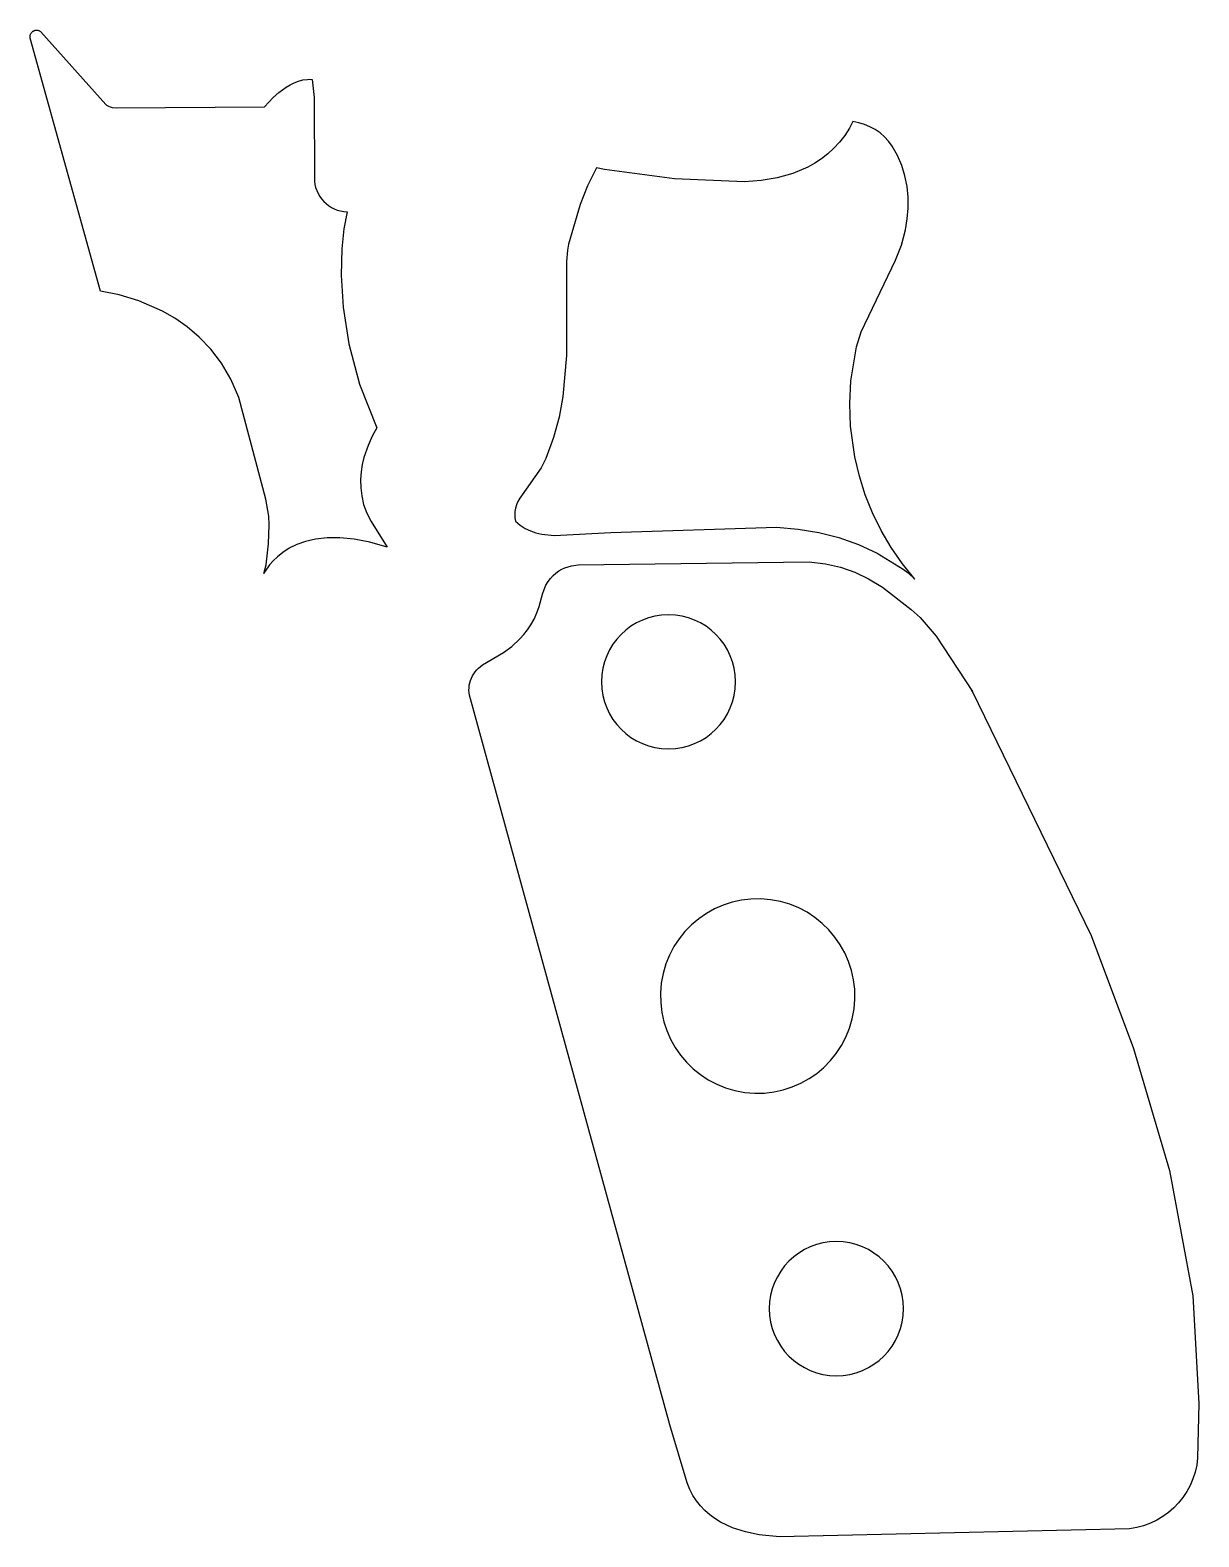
# Model space of a CAD drawing. Header units: metres. Extents: x 89.1 to 146.4, y -153.4 to -79.4.
import ezdxf

# ---------------------------------------------------------------- set-up
doc = ezdxf.new("R2010")
doc.units = ezdxf.units.M

msp = doc.modelspace()

# ---------------------------------------------------------------- linework, layer by layer
for points in [[(105.786936, -103.556562), (106.57713, -104.810052), (105.724706, -104.56545), (104.950514, -104.414066), (104.251506, -104.345232), (103.62438, -104.34828), (103.065834, -104.412542), (102.572566, -104.52735), (102.141528, -104.682036), (101.769418, -104.865932), (101.453188, -105.068116), (101.189536, -105.278174), (100.97516, -105.485184), (100.807012, -105.678478), (100.596446, -105.9815), (100.53193, -106.101388), (100.63226, -105.67162), (100.754942, -104.64419), (100.791518, -103.71582), (100.766626, -103.292148), (100.628958, -102.454456), (99.3013, -97.471738), (98.911156, -96.574864), (98.447606, -95.786194), (97.925382, -95.09887), (97.35947, -94.506034), (96.764602, -94.000828), (96.155764, -93.57614), (95.547942, -93.225366), (94.394274, -92.718128), (93.422978, -92.423742), (92.50299, -92.254324), (89.067132, -79.837026), (89.061544, -79.806292), (89.05875, -79.77632), (89.058496, -79.747364), (89.060782, -79.71917), (89.065608, -79.691992), (89.07272, -79.66583), (89.081864, -79.640938), (89.09304, -79.617316), (89.106248, -79.594964), (89.121234, -79.573882), (89.137744, -79.55407), (89.155778, -79.535782), (89.175082, -79.519018), (89.195656, -79.503778), (89.2175, -79.490062), (89.240106, -79.478124), (89.263728, -79.467964), (89.288112, -79.459582), (89.313004, -79.453232), (89.338404, -79.44866), (89.364058, -79.44612), (89.389966, -79.445612), (89.415874, -79.44739), (89.441528, -79.4512), (89.466928, -79.457296), (89.492074, -79.465678), (89.516712, -79.4766), (89.540842, -79.489808), (89.56421, -79.505556), (89.586562, -79.523844), (92.772484, -83.092798), (92.800424, -83.118706), (92.831666, -83.142074), (92.86621, -83.162902), (92.903802, -83.181444), (92.98686, -83.211924), (93.079316, -83.23453), (93.286072, -83.259422), (100.561648, -83.207098), (100.975414, -82.755994), (101.267006, -82.498184), (101.61651, -82.244946), (101.80955, -82.1309), (102.01275, -82.031078), (102.22484, -81.949798), (102.444296, -81.891378), (102.669848, -81.86039), (102.784402, -81.856326), (102.899972, -81.860898), (102.995222, -82.748882), (103.00335, -86.848188), (103.02748, -87.011002), (103.06685, -87.168482), (103.120698, -87.319866), (103.188262, -87.464138), (103.26878, -87.60079), (103.361236, -87.728806), (103.465122, -87.847424), (103.579676, -87.955882), (103.703882, -88.053418), (103.837232, -88.139016), (103.978964, -88.212168), (104.128062, -88.271858), (104.284018, -88.317324), (104.445816, -88.347804), (104.612948, -88.362536), (104.456484, -89.195656), (104.353868, -90.172794), (104.317546, -91.466924), (104.40924, -93.03512), (104.690926, -94.834456), (105.22458, -96.822514), (106.071924, -98.956368), (105.842308, -99.360228), (105.63479, -99.821492), (105.435908, -100.416614), (105.356152, -100.75545), (105.298494, -101.116892), (105.269538, -101.49713), (105.275888, -101.892862), (105.324148, -102.300278), (105.420922, -102.715568), (105.572814, -103.13543), (105.786428, -103.556054)], [(117.549676, -104.095296), (125.678692, -103.8225), (126.731522, -103.92029), (127.750824, -104.0892), (128.73736, -104.33812), (129.691638, -104.675432), (130.61442, -105.11028), (131.890008, -105.895648), (132.131308, -106.07802), (132.465318, -106.385868), (131.850638, -105.629964), (131.298696, -104.832658), (130.810508, -103.998522), (130.387344, -103.132128), (130.03022, -102.238048), (129.740406, -101.3206), (129.518918, -100.38461), (129.3114, -98.88093), (129.271776, -97.767648), (129.32918, -96.65208), (129.60096, -94.989904), (129.82448, -94.241112), (131.52247, -90.732864), (131.80314, -90.001598), (132.005832, -89.235026), (132.089652, -88.706452), (132.131562, -88.173814), (132.129022, -87.641684), (132.079238, -87.113872), (131.979416, -86.594696), (131.826762, -86.088474), (131.618482, -85.59927), (131.351782, -85.131402), (131.176014, -84.892642), (130.976624, -84.677758), (130.756152, -84.487258), (130.51663, -84.322158), (130.260852, -84.182966), (129.991104, -84.070698), (129.709926, -83.985862), (129.419604, -83.929474), (129.251456, -84.254086), (129.020824, -84.61248), (128.767332, -84.940902), (128.492504, -85.240368), (128.197864, -85.51164), (127.884936, -85.75548), (127.555498, -85.972904), (127.211074, -86.164928), (126.483618, -86.475824), (125.715268, -86.69528), (124.918724, -86.830408), (124.10694, -86.888066), (120.664732, -86.737698), (117.233192, -86.281768), (116.845588, -86.202266), (116.406676, -87.077296), (116.038884, -87.99322), (115.471702, -89.945464), (115.416584, -90.234008), (115.368578, -90.80246), (115.372896, -95.40113), (115.199922, -97.42424), (115.014248, -98.42881), (114.739674, -99.436936), (114.359436, -100.454968), (114.123978, -100.926646), (113.08588, -102.404164), (112.9919, -102.571296), (112.92078, -102.737666), (112.871504, -102.902512), (112.843056, -103.065072), (112.834166, -103.224584), (112.844072, -103.380032), (112.871504, -103.530654), (112.980978, -103.634286), (113.095532, -103.728012), (113.339118, -103.887778), (113.599722, -104.013), (113.875312, -104.107488), (114.163602, -104.174544), (114.769646, -104.240076), (117.550184, -104.095804)], [(120.447308, -147.875498), (110.613444, -112.076484), (110.59541, -111.952024), (110.588044, -111.828072), (110.591346, -111.705136), (110.605062, -111.583724), (110.628938, -111.464598), (110.662466, -111.348012), (110.705646, -111.234728), (110.75797, -111.125508), (110.819184, -111.02086), (110.889288, -110.921292), (110.967774, -110.827312), (111.054388, -110.739682), (111.148876, -110.658656), (111.250984, -110.58525), (112.277652, -109.982254), (112.68583, -109.678978), (113.086388, -109.310424), (113.277142, -109.098588), (113.458244, -108.866686), (113.627154, -108.613702), (113.781078, -108.338112), (113.917476, -108.0389), (114.033554, -107.714796), (114.19332, -107.112054), (114.273584, -106.884724), (114.366802, -106.68127), (114.471704, -106.500676), (114.587528, -106.341418), (114.713258, -106.20248), (114.847624, -106.082338), (114.989864, -105.98023), (115.138962, -105.894632), (115.293902, -105.824274), (115.453414, -105.76814), (115.616736, -105.72496), (115.950746, -105.672382), (127.280416, -105.534206), (128.073912, -105.62209), (128.813052, -105.787952), (129.514854, -106.033824), (130.196336, -106.361992), (130.874516, -106.774742), (132.289804, -107.86237), (132.72389, -108.264452), (133.511544, -109.17174), (135.289544, -111.892334), (135.256778, -111.836708), (141.10716, -123.861576), (143.192246, -129.408428), (144.95399, -135.396478), (146.106134, -141.538198), (146.398234, -146.818604), (146.338798, -149.489668), (146.292316, -149.845776), (146.214084, -150.190962), (146.105626, -150.523702), (145.968466, -150.842218), (145.804128, -151.14524), (145.613882, -151.43099), (145.399506, -151.697944), (145.162524, -151.944578), (144.904206, -152.169114), (144.62633, -152.370282), (144.330166, -152.546304), (144.017238, -152.695656), (143.68907, -152.816814), (143.34744, -152.908), (142.993618, -152.96769), (125.829822, -153.365454), (124.828046, -153.261314), (124.15266, -153.12136), (123.515374, -152.915112), (122.927364, -152.637744), (122.65533, -152.470866), (122.399806, -152.28443), (122.162316, -152.077928), (121.94413, -151.850598), (121.746772, -151.601678), (121.571512, -151.33066), (121.41962, -151.037036), (121.292874, -150.720298), (120.448324, -147.875498)], [(117.086126, -111.417354), (117.103144, -111.753904), (117.152928, -112.080802), (117.233954, -112.39627), (117.344698, -112.698784), (117.483382, -112.986566), (117.648228, -113.258092), (117.837712, -113.511584), (118.050056, -113.745264), (118.283736, -113.957608), (118.537228, -114.147092), (118.8085, -114.311938), (119.096282, -114.450622), (119.398796, -114.561366), (119.714264, -114.642392), (120.041162, -114.692176), (120.377712, -114.709194), (120.714262, -114.692176), (121.04116, -114.642392), (121.356628, -114.561366), (121.659142, -114.450622), (121.946924, -114.311938), (122.21845, -114.147092), (122.471942, -113.957608), (122.705622, -113.745264), (122.917966, -113.511584), (123.10745, -113.258092), (123.272296, -112.986566), (123.41098, -112.698784), (123.521724, -112.39627), (123.60275, -112.080802), (123.652534, -111.753904), (123.669552, -111.417354), (123.652534, -111.080804), (123.60275, -110.753906), (123.521724, -110.438438), (123.41098, -110.135924), (123.272296, -109.848142), (123.10745, -109.57687), (122.917966, -109.323378), (122.705622, -109.089698), (122.471942, -108.877354), (122.21845, -108.68787), (121.946924, -108.523024), (121.659142, -108.38434), (121.356628, -108.273596), (121.04116, -108.19257), (120.714262, -108.142786), (120.377712, -108.125768), (120.041162, -108.142786), (119.714264, -108.19257), (119.398796, -108.273596), (119.096282, -108.38434), (118.8085, -108.523024), (118.537228, -108.68787), (118.283736, -108.877354), (118.050056, -109.089698), (117.837712, -109.323378), (117.648228, -109.57687), (117.483382, -109.848142), (117.344698, -110.135924), (117.233954, -110.438438), (117.152928, -110.753906), (117.103144, -111.080804), (117.086126, -111.417354)], [(120.02516, -126.200408), (119.984774, -126.687072), (119.99341, -127.166116), (120.04929, -127.635), (120.150128, -128.090676), (120.293892, -128.530604), (120.47855, -128.952244), (120.70207, -129.352802), (120.962166, -129.729484), (121.25706, -130.07975), (121.58472, -130.400806), (121.94286, -130.689858), (122.329448, -130.944366), (122.742452, -131.161536), (123.180094, -131.338828), (123.640088, -131.473448), (124.120402, -131.562602), (124.607066, -131.602988), (125.08611, -131.594352), (125.554994, -131.538472), (126.01067, -131.437634), (126.450598, -131.29387), (126.872238, -131.109212), (127.272796, -130.885692), (127.649478, -130.625596), (127.999744, -130.330702), (128.3208, -130.003042), (128.609852, -129.644902), (128.86436, -129.258314), (129.08153, -128.84531), (129.258822, -128.407668), (129.393442, -127.947674), (129.482596, -127.46736), (129.522982, -126.980696), (129.514346, -126.501652), (129.458466, -126.032768), (129.357628, -125.577092), (129.213864, -125.137164), (129.029206, -124.715524), (128.805686, -124.314966), (128.54559, -123.938284), (128.250696, -123.588018), (127.923036, -123.266962), (127.564896, -122.97791), (127.178308, -122.723402), (126.765304, -122.506232), (126.327662, -122.32894), (125.867668, -122.19432), (125.387354, -122.105166), (124.90069, -122.06478), (124.421646, -122.073416), (123.952762, -122.129296), (123.497086, -122.230134), (123.057158, -122.373898), (122.635518, -122.558556), (122.23496, -122.782076), (121.858278, -123.042172), (121.508012, -123.337066), (121.186956, -123.664726), (120.897904, -124.022866), (120.643396, -124.409454), (120.426226, -124.822458), (120.248934, -125.2601), (120.114314, -125.720094), (120.02516, -126.200408)], [(125.322076, -142.169642), (125.339094, -142.506192), (125.388878, -142.83309), (125.469904, -143.148558), (125.580648, -143.451072), (125.719332, -143.738854), (125.884178, -144.010126), (126.073662, -144.263618), (126.286006, -144.497298), (126.519686, -144.709642), (126.773178, -144.899126), (127.044704, -145.063972), (127.332486, -145.202656), (127.635, -145.3134), (127.950468, -145.394426), (128.277366, -145.44421), (128.613916, -145.461228), (128.950466, -145.44421), (129.277364, -145.394426), (129.592832, -145.3134), (129.895346, -145.202656), (130.183128, -145.063972), (130.4544, -144.899126), (130.707892, -144.709642), (130.941572, -144.497298), (131.153916, -144.263618), (131.3434, -144.010126), (131.508246, -143.738854), (131.64693, -143.451072), (131.757674, -143.148558), (131.8387, -142.83309), (131.888484, -142.506192), (131.905502, -142.169642), (131.888484, -141.833092), (131.8387, -141.506194), (131.757674, -141.190726), (131.64693, -140.888212), (131.508246, -140.60043), (131.3434, -140.329158), (131.153916, -140.075666), (130.941572, -139.841986), (130.707892, -139.629642), (130.4544, -139.440158), (130.183128, -139.275312), (129.895346, -139.136628), (129.592832, -139.025884), (129.277364, -138.944858), (128.950466, -138.895074), (128.613916, -138.878056), (128.277366, -138.895074), (127.950468, -138.944858), (127.635, -139.025884), (127.332486, -139.136628), (127.044704, -139.275312), (126.773178, -139.440158), (126.519686, -139.629642), (126.286006, -139.841986), (126.073662, -140.075666), (125.884178, -140.329158), (125.719332, -140.60043), (125.580648, -140.888212), (125.469904, -141.190726), (125.388878, -141.506194), (125.339094, -141.833092), (125.322076, -142.169642)]]:
    msp.add_lwpolyline(points)

doc.saveas('drawing.dxf')
